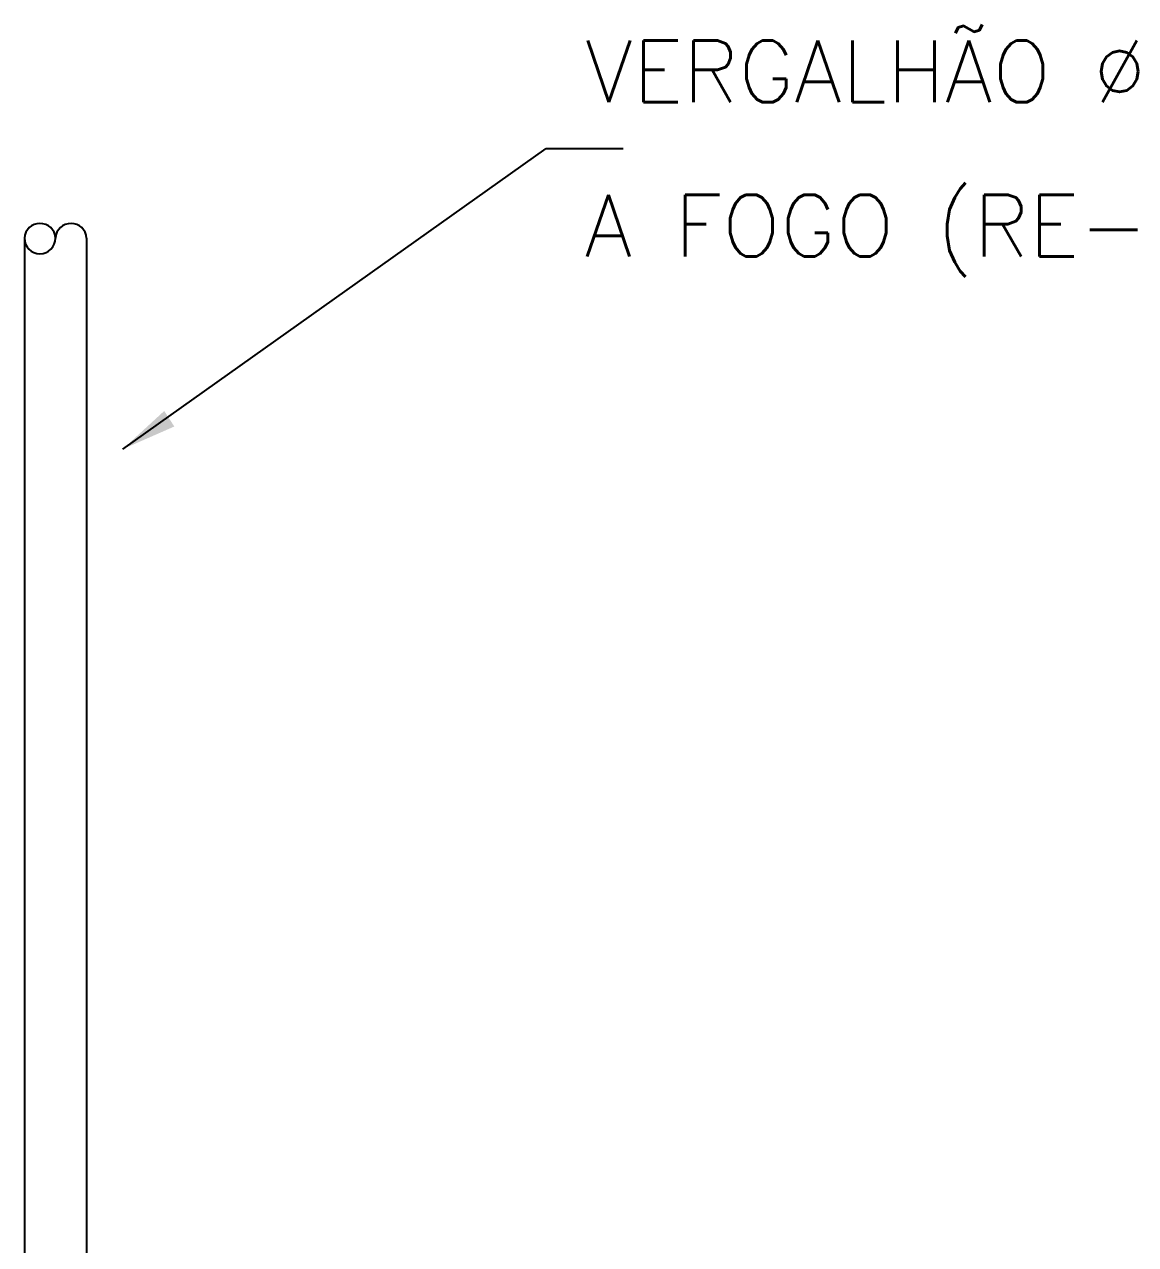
# Model space of a CAD drawing. Header units: millimetres. Extents: x -5876.6 to -5863.8, y -4440.8 to -4422.2.
# Drawn here: x -5871.992 to -5868.392, y -4426.201 to -4422.247 of the extents above; entities that cross this region are included whole.
import ezdxf

# ---------------------------------------------------------------- set-up
doc = ezdxf.new("R2010")
doc.units = ezdxf.units.MM
doc.header["$LTSCALE"] = 10
doc.layers.add('Termotécnica', color=7, linetype='Continuous')
doc.styles.add('r80', font='romans.shx')

msp = doc.modelspace()

# ---------------------------------------------------------------- linework, layer by layer
at = {"layer": 'Termotécnica', "color": 2}
for p, q in [((-5871.6736, -4423.6238), (-5870.3019, -4422.6494)), ((-5870.3019, -4422.6494), (-5870.0519, -4422.6494))]:
    msp.add_line(p, q, dxfattribs=at)
at = {"layer": 'Termotécnica', "color": 3}
for p, q in [((-5871.9921, -4422.94), (-5871.9921, -4426.398)), ((-5871.7906, -4422.94), (-5871.7906, -4426.4473))]:
    msp.add_line(p, q, dxfattribs=at)
for centre, start, end in [((-5871.9417, -4422.9426), 3.0092, 176.9908), ((-5871.841, -4422.9426), 3.0092, 176.9908), ((-5871.9417, -4422.94), 180, 360)]:
    msp.add_arc(centre, 0.0504, start, end, dxfattribs=at)
at = {"layer": 'Termotécnica', "color": 2}
msp.add_solid([(-5871.5064, -4423.5504), (-5871.5392, -4423.5001), (-5871.6736, -4423.6238)], dxfattribs=at)

# ---------------------------------------------------------------- texts
at = {"layer": 'Termotécnica', "color": 2, "style": 'r80'}
for s, p in [('VERGALHÃO %%c 3/8" GALVANIZADO', (-5870.1755, -4422.4998)), ('A FOGO (RE-BAR) TEL-760', (-5870.1775, -4422.9992))]:
    msp.add_text(s, height=0.2, dxfattribs=at).set_placement(p)

doc.saveas('drawing.dxf')
